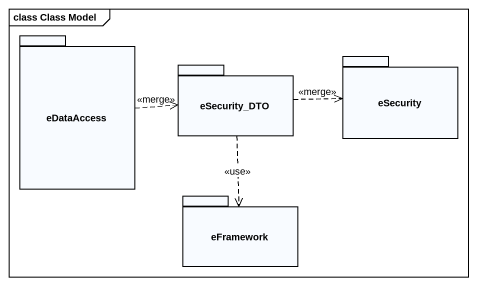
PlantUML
@startuml
mainframe class Class Model
package eDataAccess {
}
package eSecurity_DTO {
}
package eSecurity {
}
package eFramework {
}
eDataAccess .right.> eSecurity_DTO : <<merge>>
eSecurity_DTO .right.> eSecurity : <<merge>>
eSecurity_DTO ..> eFramework : <<use>>
@enduml
